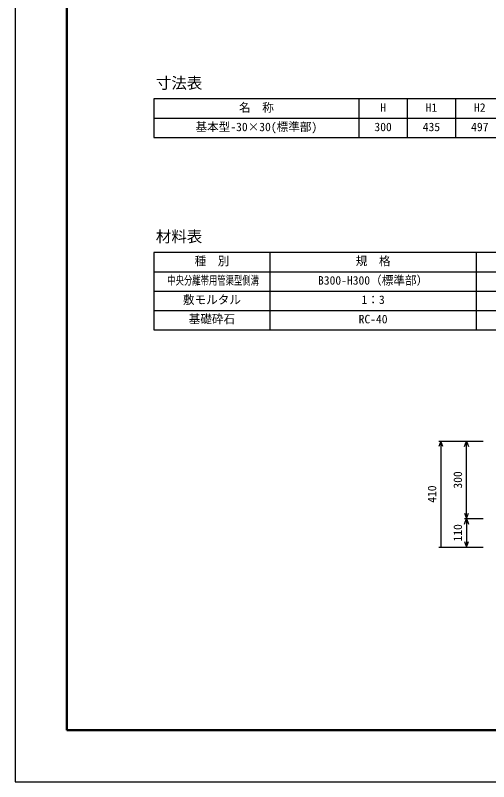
# Model space of a CAD drawing. Units: millimetres, scale not verified. Extents: x -12600 to 12600, y -5940 to 5940.
# Drawn here: x -12600 to -10764, y -5940 to -2970 of the extents above; entities that cross this region are included whole.
import ezdxf
from ezdxf.enums import TextEntityAlignment as Align

# ---------------------------------------------------------------- set-up
doc = ezdxf.new("R2010")
doc.units = ezdxf.units.MM
doc.header["$LTSCALE"] = 40
for name, color, linetype, lineweight in [('0-0_DIM', 7, 'Continuous', 25), ('0-1_Defpoints', 5, 'Continuous', 25), ('0-3_HYO', 3, 'Continuous', 25), ('0-4_HYO2', 4, 'Continuous', 25), ('0-7_TXT', 7, 'Continuous', 25), ('0-8_WAKU', 3, 'Continuous', 25)]:
    doc.layers.add(name, color=color, linetype=linetype, lineweight=lineweight)
doc.styles.add('ＭＳ ゴシック', font='')
doc.styles.get('ＭＳ ゴシック').set_extended_font_data('MS Gothic')

msp = doc.modelspace()

# ---------------------------------------------------------------- linework, layer by layer
at = {"layer": '0-0_DIM'}
for p, q in [((-10957.81, -4620.52), (-10785.31, -4620.52)), ((-10950.31, -4620.52), (-10950.31, -5030.52)), ((-10850.31, -4920.52), (-10850.31, -4620.52)), ((-10857.81, -4920.52), (-10785.31, -4920.52)), ((-10850.31, -4920.52), (-10850.31, -5030.52)), ((-10957.81, -5030.52), (-10785.31, -5030.52))]:
    msp.add_line(p, q, dxfattribs=at)
for points in [[(-10942.62, -4641.66), (-10950.31, -4620.52), (-10958.01, -4641.66)], [(-10858.01, -4641.66), (-10850.31, -4620.52), (-10842.62, -4641.66)], [(-10858.01, -4899.37), (-10850.31, -4920.52), (-10842.62, -4899.37)], [(-10858.01, -4941.66), (-10850.31, -4920.52), (-10842.62, -4941.66)], [(-10858.01, -5009.37), (-10850.31, -5030.52), (-10842.62, -5009.37)]]:
    msp.add_lwpolyline(points, dxfattribs=at)
at = {"layer": '0-1_Defpoints'}
msp.add_lwpolyline([(-12600, -5940), (-4200, -5940), (-4200, 0), (-12600, 0)], close=True, dxfattribs=at)
at = {"layer": '0-3_HYO'}
for p, q in [((-11267.5, -3293.87), (-11267.5, -3443.87)), ((-11080, -3293.87), (-11080, -3443.87)), ((-10892.5, -3293.87), (-10892.5, -3443.87)), ((-12062.5, -3368.87), (-10437.5, -3368.87)), ((-11612.5, -3888.65), (-11612.5, -4188.65)), ((-10812.5, -3888.65), (-10812.5, -4188.65)), ((-12062.5, -3963.65), (-10437.5, -3963.65))]:
    msp.add_line(p, q, dxfattribs=at)
for points in [[(-12062.5, -3443.87), (-10437.5, -3443.87), (-10437.5, -3293.87), (-12062.5, -3293.87)], [(-12062.5, -4188.65), (-10437.5, -4188.65), (-10437.5, -3888.65), (-12062.5, -3888.65)]]:
    msp.add_lwpolyline(points, close=True, dxfattribs=at)
at = {"layer": '0-4_HYO2'}
for p, q in [((-12062.5, -4038.65), (-10437.5, -4038.65)), ((-12062.5, -4113.65), (-10437.5, -4113.65))]:
    msp.add_line(p, q, dxfattribs=at)
at = {"layer": '0-8_WAKU', "lineweight": 50}
msp.add_lwpolyline([(-12400, -5740), (-4400, -5740), (-4400, -200), (-12400, -200)], close=True, dxfattribs=at)

# ---------------------------------------------------------------- texts
at = {"layer": '0-0_DIM', "style": 'ＭＳ ゴシック'}
for s, p in [('300', (-10857.81, -4804.27)), ('410', (-10957.81, -4859.27)), ('110', (-10857.81, -5009.27))]:
    msp.add_text(s, height=32.99, rotation=90, dxfattribs=at).set_placement(p, align=Align.BOTTOM_LEFT)
at = {"layer": '0-7_TXT', "style": 'ＭＳ ゴシック'}
for s, height, p in [('寸法表', 43.99, (-12055, -3267.62)), ('名\u3000称', 32.99, (-11732.5, -3353.87)), ('H', 32.99, (-11185, -3353.87)), ('H1', 32.99, (-11008.75, -3353.87)), ('H2', 32.99, (-10821.25, -3353.87)), ('基本型-30×30(標準部)', 32.99, (-11901.25, -3428.87)), ('300', 32.99, (-11207.5, -3428.87)), ('435', 32.99, (-11020, -3428.87)), ('497', 32.99, (-10832.5, -3428.87)), ('材料表', 43.99, (-12055, -3862.4)), ('種\u3000別', 32.99, (-11905, -3948.65)), ('規\u3000格', 32.99, (-11280, -3948.65)), ('B300-H300（標準部）', 32.99, (-11426.25, -4023.65)), ('敷モルタル', 32.99, (-11950, -4098.65)), ('1：3', 32.99, (-11257.5, -4098.65)), ('基礎砕石', 32.99, (-11927.5, -4173.65)), ('RC-40', 32.99, (-11268.75, -4173.65))]:
    msp.add_text(s, height=height, dxfattribs=at).set_placement(p, align=Align.BOTTOM_LEFT)
at = {"layer": '0-7_TXT', "style": 'ＭＳ ゴシック', "width": 0.7}
msp.add_text('中央分離帯用管渠型側溝', height=32.99, dxfattribs=at).set_placement((-12010.75, -4023.65), align=Align.BOTTOM_LEFT)

doc.saveas('drawing.dxf')
